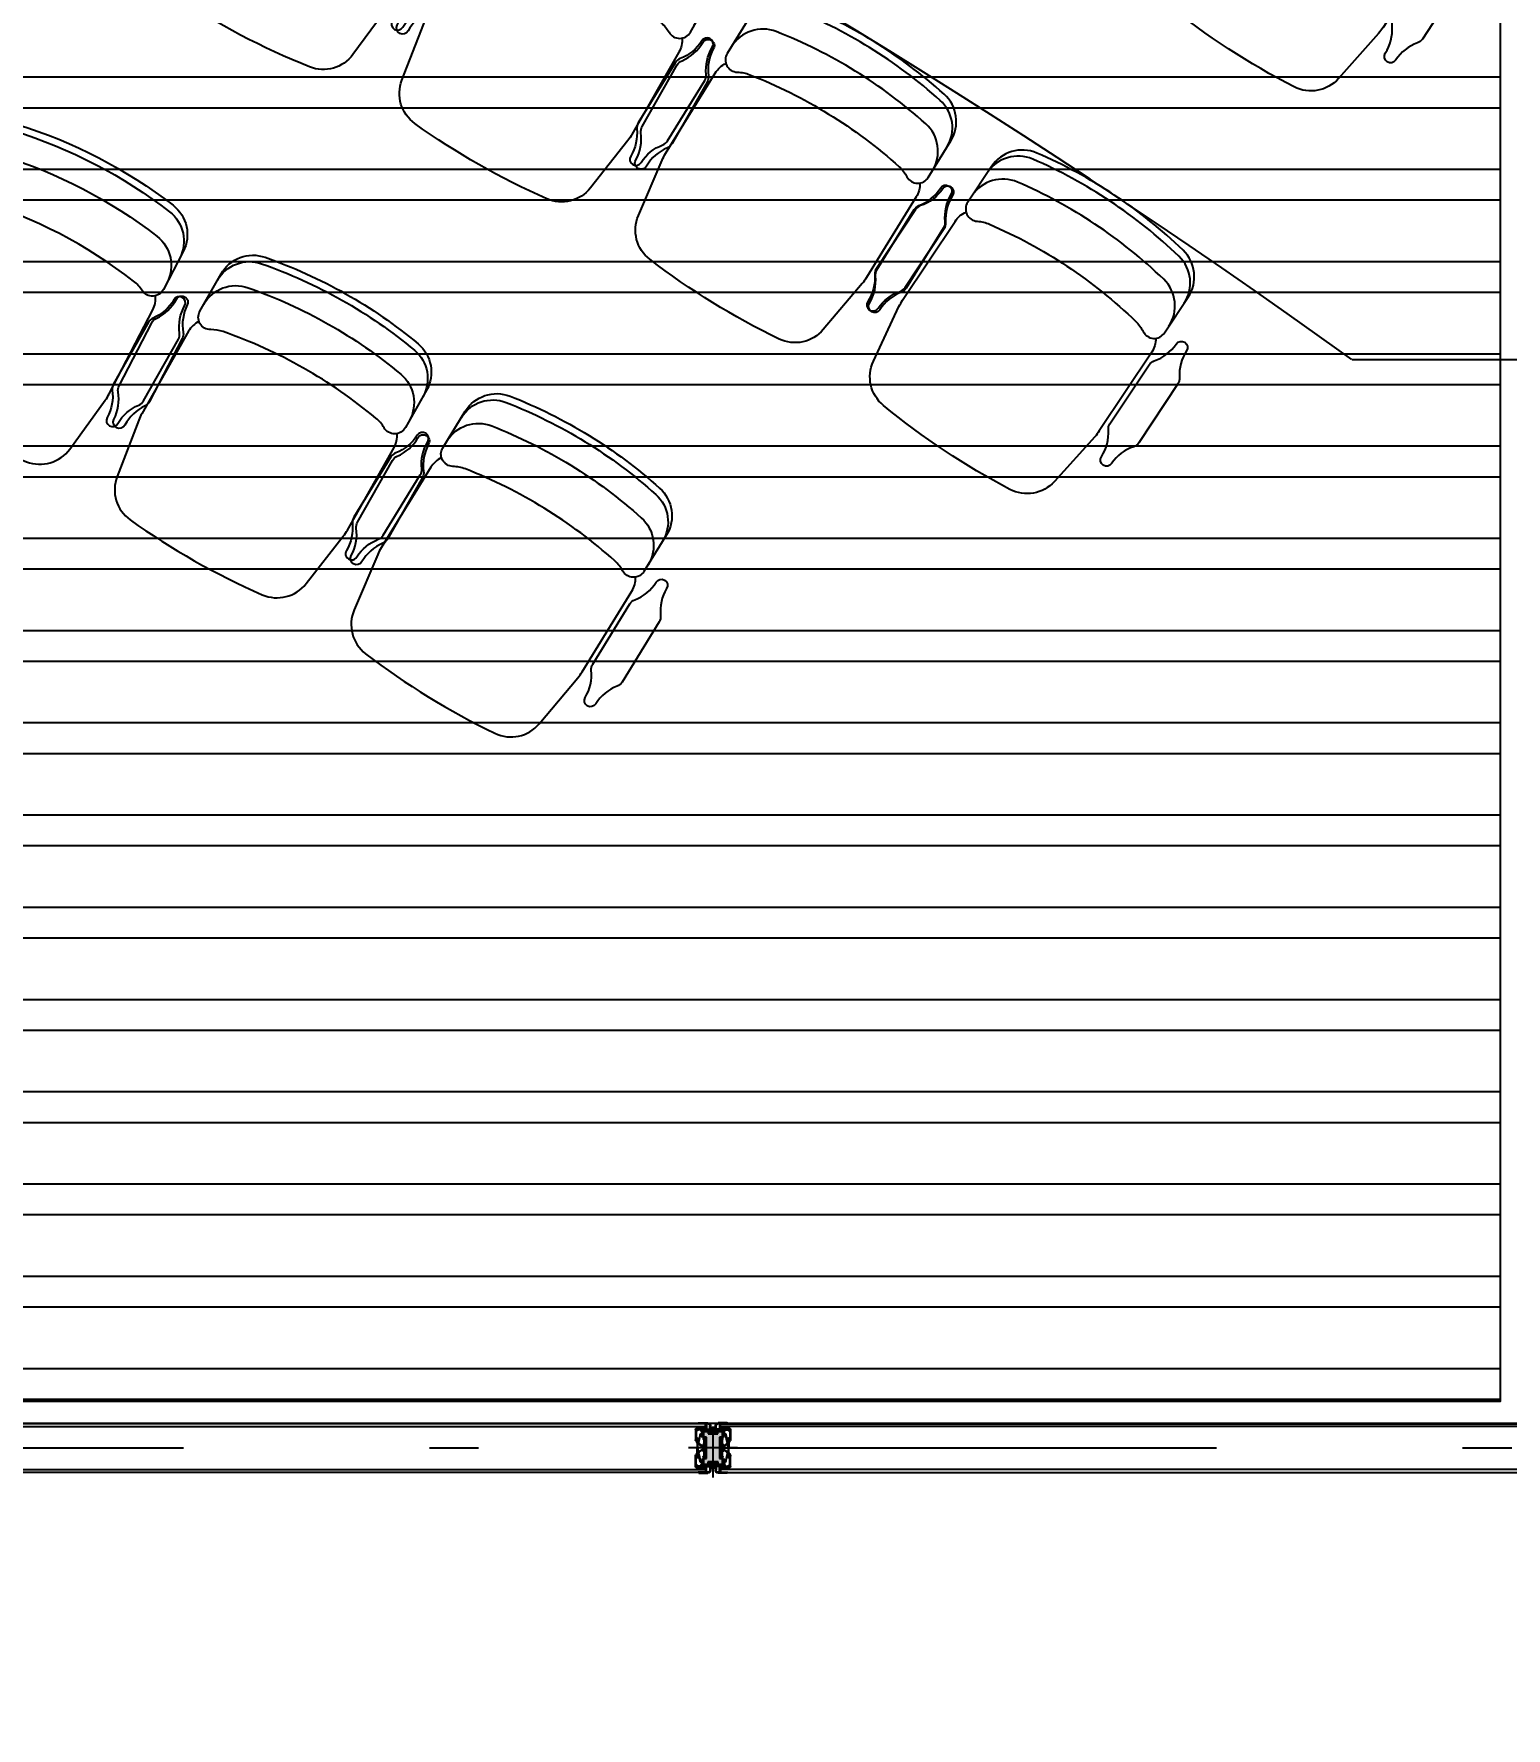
# Model space of a CAD drawing. Header units: millimetres. Extents: x 182 to 575, y -105 to 95.
# Drawn here: x 332.035 to 335.028, y 22.177 to 25.621 of the extents above; entities that cross this region are included whole.
import ezdxf
from ezdxf import colors
from ezdxf.entities.mleader import LeaderData, LeaderLine
from ezdxf.math import Vec2, Vec3

# ---------------------------------------------------------------- set-up
doc = ezdxf.new("R2010")
doc.units = ezdxf.units.MM
doc.header["$MEASUREMENT"] = 0
doc.linetypes.add('DASHDOT', pattern=[1, 0.5, -0.25, 0, -0.25])
doc.linetypes.add('XR_BL2_AND_MON-REV15$0$DASHDOT', pattern=[1, 0.5, -0.25, 0, -0.25])
for name, color, linetype in [('base', 253, 'Continuous'), ('construir', 10, 'Continuous'), ('EIXOS', 31, 'DASHDOT'), ('FORRO', 253, 'Continuous'), ('Mob', 252, 'Continuous'), ('PISO', 252, 'Continuous'), ('XR_BL2_AND_MON-REV15$0$EIXOS_PERFIL', 181, 'XR_BL2_AND_MON-REV15$0$DASHDOT'), ('XR_BL2_AND_MON-REV15$0$PERFIL_DIV', 41, 'Continuous'), ('XR_BL2_AND_MON-REV15$0$SHADE', 7, 'Continuous')]:
    doc.layers.add(name, color=color, linetype=linetype)
doc.styles.get("Standard").update_dxf_attribs({"font": 'romans.shx'})

# ---------------------------------------------------------------- blocks, each defined once
blk = doc.blocks.new('XR_BL2_AND_MON-REV15$0$A$C331768BC')
at = {"layer": 'XR_BL2_AND_MON-REV15$0$SHADE'}
blk.add_hatch(color=254, dxfattribs=at).paths.add_polyline_path([(72.8, 22), (72.8, 17), (84.5, 17), (84.5, 25.5), (79.5, 25.5), (79.5, 45.5), (84.5, 45.5), (84.5, 54), (72.8, 54), (72.8, 49), (29.3, 49), (29.3, 54), (17.5, 54), (17.5, 45.8), (22.5, 45.8), (22.5, 25.2), (17.5, 25.2), (17.5, 17), (29.3, 17), (29.3, 22), (51, 22)])
at = {"layer": 'XR_BL2_AND_MON-REV15$0$EIXOS_PERFIL'}
for p, q in [((51, 85.6, -59), (51, -18.7, -59)), ((-9.1, 35.5, -59), (110.4, 35.5, -59))]:
    blk.add_line(p, q, dxfattribs=at)
at = {"layer": 'XR_BL2_AND_MON-REV15$0$PERFIL_DIV'}
for p, q in [((14, 71, -59), (34.3, 71, -59)), ((14.5, 69.9, -59), (14.2, 69.8, -59)), ((14.5, 67.3, -59), (14.5, 69.9, -59)), ((16, 69.8, -59), (30.7, 69.8, -59)), ((16, 67.3, -59), (16, 69.8, -59)), ((33.7, 69.6, -59), (33.7, 69.9, -59)), ((34.5, 69.6, -59), (34.5, 69.9, -59)), ((39.6, 68.7, -59), (36.9, 70.3, -59)), ((62.4, 68.7, -59), (65.1, 70.3, -59)), ((67.5, 69.6, -59), (67.5, 69.9, -59)), ((88, 71, -59), (67.7, 71, -59)), ((68.3, 69.6, -59), (68.3, 69.9, -59)), ((86, 69.8, -59), (71.3, 69.8, -59)), ((86, 67.3, -59), (86, 69.8, -59)), ((87.5, 67.3, -59), (87.5, 69.9, -59)), ((87.5, 69.9, -59), (87.8, 69.8, -59)), ((0, 64.5, -59), (0, 46.3, -59)), ((1.5, 65.5, -59), (1, 65.5, -59)), ((1.5, 50.5, -59), (1.5, 65.5, -59)), ((8.8, 50.5, -59), (1.5, 50.5, -59)), ((1.5, 49, -59), (11, 49, -59)), ((1.5, 46.4, -59), (1.5, 49, -59)), ((13, 42, -59), (6.5, 42, -59)), ((16, 40.5, -59), (6.5, 40.5, -59)), ((8.8, 65.3, -59), (8.8, 50.5, -59)), ((9, 33.5, -59), (9, 37.5, -59)), ((10, 63.5, -59), (10, 65.3, -59)), ((10, 50.5, -59), (10, 56.9, -59)), ((14.5, 50.5, -59), (10, 50.5, -59)), ((10, 37.5, -59), (10, 33.5, -59)), ((11, 49, -59), (11, 49, -59)), ((11, 49, -59), (13, 49, -59)), ((12, 40.5, -59), (16, 40.5, -59)), ((15.2, 39.5, -59), (12, 39.5, -59)), ((14.2, 68.8, -59), (12.6, 68.8, -59)), ((12.6, 68.8, -59), (12.6, 50.6, -59)), ((12.6, 50.6, -59), (14.2, 50.6, -59)), ((13, 49, -59), (13, 42, -59)), ((14.2, 57.6, -59), (14.2, 68.8, -59)), ((20.7, 57.6, -59), (14.2, 57.6, -59)), ((14.2, 55.5, -59), (29.8, 55.5, -59)), ((14.2, 50.6, -59), (14.2, 55.5, -59)), ((14.5, 67.3, -59), (16, 67.3, -59)), ((16, 55.5, -59), (14.5, 55.5, -59)), ((14.5, 55.5, -59), (14.5, 50.5, -59)), ((14.5, 42, -59), (14.5, 49, -59)), ((14.5, 49, -59), (16, 49, -59)), ((16, 42, -59), (14.5, 42, -59)), ((15.3, 59.6, -59), (15.5, 60, -59)), ((18.4, 58, -59), (15.3, 59.6, -59)), ((15.5, 60, -59), (18.6, 58.4, -59)), ((16, 49, -59), (16, 55.5, -59)), ((16, 40.5, -59), (16, 42, -59)), ((16, 40.5, -59), (16, 39.7, -59)), ((17.3, 39.2, -59), (17.9, 39.2, -59)), ((24, 59.4, -59), (20.7, 57.6, -59)), ((21.2, 59.1, -59), (22.3, 60.7, -59)), ((22.7, 60.5, -59), (21.6, 58.8, -59)), ((23.5, 61.6, -59), (39, 64.9, -59)), ((39.1, 64.4, -59), (23.6, 61.1, -59)), ((29.8, 56.9, -59), (24, 59.4, -59)), ((29.8, 55.5, -59), (29.8, 56.9, -59)), ((71.3, 54, -59), (30.8, 54, -59)), ((32.6, 65.9, -59), (31.3, 65.9, -59)), ((32, 68.2, -59), (32.3, 68.2, -59)), ((32, 67.4, -59), (32.3, 67.4, -59)), ((37, 65.9, -59), (35.6, 65.9, -59)), ((35.9, 68.2, -59), (36.2, 68.2, -59)), ((35.9, 67.4, -59), (36.2, 67.4, -59)), ((39.8, 67.1, -59), (38.3, 68.1, -59)), ((42.1, 68, -59), (51, 68, -59)), ((49.5, 66.5, -59), (42.2, 66.5, -59)), ((59, 55.6, -59), (43, 55.6, -59)), ((43, 55.6, -59), (43, 54, -59)), ((43, 54, -59), (59, 54, -59)), ((48.2, 55.6, -59), (43.4, 63.1, -59)), ((43.8, 63.4, -59), (48.8, 55.6, -59)), ((49.5, 65.5, -59), (49.5, 66.5, -59)), ((49.5, 65.5, -59), (51, 65.5, -59)), ((51, 65.5, -59), (51, 68, -59)), ((59.9, 68, -59), (51, 68, -59)), ((51, 65.5, -59), (51, 68, -59)), ((51, 65.5, -59), (51, 68, -59)), ((51, 65.5, -59), (51, 68, -59)), ((52.5, 65.5, -59), (51, 65.5, -59)), ((52.5, 65.5, -59), (52.5, 66.5, -59)), ((52.5, 66.5, -59), (59.8, 66.5, -59)), ((58.2, 63.4, -59), (53.2, 55.6, -59)), ((53.8, 55.6, -59), (58.6, 63.1, -59)), ((59, 54, -59), (59, 55.6, -59)), ((62.2, 67.1, -59), (63.7, 68.1, -59)), ((62.9, 64.4, -59), (78.4, 61.1, -59)), ((78.5, 61.6, -59), (63, 64.9, -59)), ((65, 65.9, -59), (66.4, 65.9, -59)), ((66.1, 68.2, -59), (65.8, 68.2, -59)), ((66.1, 67.4, -59), (65.8, 67.4, -59)), ((71.3, 54, -59), (68.5, 54, -59)), ((69.4, 65.9, -59), (70.7, 65.9, -59)), ((70, 68.2, -59), (69.7, 68.2, -59)), ((70, 67.4, -59), (69.7, 67.4, -59)), ((72.2, 56.9, -59), (78, 59.4, -59)), ((72.2, 55.5, -59), (72.2, 56.9, -59)), ((87.8, 55.5, -59), (72.2, 55.5, -59)), ((78, 59.4, -59), (81.3, 57.6, -59)), ((79.3, 60.5, -59), (80.4, 58.8, -59)), ((80.8, 59.1, -59), (79.7, 60.7, -59)), ((81.3, 57.6, -59), (87.8, 57.6, -59)), ((86.5, 60, -59), (83.4, 58.4, -59)), ((83.6, 58, -59), (86.7, 59.6, -59)), ((84.7, 39.2, -59), (84.1, 39.2, -59)), ((87.5, 67.3, -59), (86, 67.3, -59)), ((86, 49, -59), (86, 55.5, -59)), ((86, 55.5, -59), (87.5, 55.5, -59)), ((87.5, 49, -59), (86, 49, -59)), ((86, 40.5, -59), (86, 42, -59)), ((86, 42, -59), (87.5, 42, -59)), ((86, 40.5, -59), (95.5, 40.5, -59)), ((90, 40.5, -59), (86, 40.5, -59)), ((86, 40.5, -59), (86, 39.7, -59)), ((86.7, 59.6, -59), (86.5, 60, -59)), ((86.8, 39.5, -59), (90, 39.5, -59)), ((87.5, 55.5, -59), (87.5, 50.5, -59)), ((87.5, 50.5, -59), (92, 50.5, -59)), ((87.5, 42, -59), (87.5, 49, -59)), ((87.8, 57.6, -59), (87.8, 68.8, -59)), ((87.8, 68.8, -59), (89.4, 68.8, -59)), ((87.8, 50.6, -59), (87.8, 55.5, -59)), ((89.4, 50.6, -59), (87.8, 50.6, -59)), ((89, 49, -59), (89, 42, -59)), ((91, 49, -59), (89, 49, -59)), ((89, 42, -59), (95.5, 42, -59)), ((89.4, 68.8, -59), (89.4, 50.6, -59)), ((100.5, 49, -59), (91, 49, -59)), ((91, 49, -59), (91, 49, -59)), ((92, 63.5, -59), (92, 65.3, -59)), ((92, 50.5, -59), (92, 56.9, -59)), ((92, 37.5, -59), (92, 33.5, -59)), ((93, 33.5, -59), (93, 37.5, -59)), ((93.2, 65.3, -59), (93.2, 50.5, -59)), ((93.2, 50.5, -59), (100.5, 50.5, -59)), ((100.5, 65.5, -59), (101, 65.5, -59)), ((100.5, 50.5, -59), (100.5, 65.5, -59)), ((100.5, 53.6, -59), (100.5, 56.2, -59)), ((102, 64.5, -59), (102, 46.3, -59)), ((1.5, 5.5, -59), (1, 5.5, -59)), ((12, 31.5, -59), (15.2, 31.5, -59)), ((16, 30.5, -59), (12, 30.5, -59)), ((18.4, 13, -59), (15.3, 11.4, -59)), ((15.3, 11.4, -59), (15.5, 11, -59)), ((15.5, 11, -59), (18.6, 12.6, -59)), ((16, 31.2, -59), (16, 30.5, -59)), ((16, 30.5, -59), (16, 29, -59)), ((17.9, 31.7, -59), (17.3, 31.7, -59)), ((21.2, 11.9, -59), (22.3, 10.3, -59)), ((22.7, 10.5, -59), (21.6, 12.2, -59)), ((23.5, 9.4, -59), (39, 6.1, -59)), ((39.1, 6.6, -59), (23.6, 9.9, -59)), ((43, 15.4, -59), (43, 17, -59)), ((43, 17, -59), (59, 17, -59)), ((59, 15.4, -59), (43, 15.4, -59)), ((48.2, 15.4, -59), (43.4, 7.9, -59)), ((43.8, 7.6, -59), (48.8, 15.4, -59)), ((51, 5.5, -59), (51, 3, -59)), ((51, 5.5, -59), (51, 3, -59)), ((51, 5.5, -59), (51, 3, -59)), ((51, 5.5, -59), (51, 3, -59)), ((58.2, 7.6, -59), (53.2, 15.4, -59)), ((53.8, 15.4, -59), (58.6, 7.9, -59)), ((59, 17, -59), (59, 15.4, -59)), ((62.9, 6.6, -59), (78.4, 9.9, -59)), ((78.5, 9.4, -59), (63, 6.1, -59)), ((79.3, 10.5, -59), (80.4, 12.2, -59)), ((80.8, 11.9, -59), (79.7, 10.3, -59)), ((86.5, 11, -59), (83.4, 12.6, -59)), ((84.1, 31.7, -59), (84.7, 31.7, -59)), ((84.5, 17, -59), (84.5, 25.5, -59)), ((86, 31.2, -59), (86, 30.5, -59)), ((86, 30.5, -59), (86, 29, -59)), ((86, 30.5, -59), (90, 30.5, -59)), ((86, 22, -59), (86, 15.5, -59)), ((86.7, 11.4, -59), (86.5, 11, -59)), ((90, 31.5, -59), (86.8, 31.5, -59))]:
    blk.add_line(p, q, dxfattribs=at)
at = {"layer": 'XR_BL2_AND_MON-REV15$0$PERFIL_DIV', "linetype": 'Continuous'}
for p, q in [((16, 39.7, -59), (16, 55.5, -59)), ((16, 55.5, -59), (33, 55.5, -59)), ((29.3, 54, -59), (17.5, 54, -59)), ((17.5, 54, -59), (17.5, 45.8, -59)), ((17.5, 45.8, -59), (22.5, 45.8, -59)), ((21, 44.3, -59), (17.5, 44.3, -59)), ((17.5, 44.3, -59), (17.5, 39.7, -59)), ((21, 26.7, -59), (21, 44.3, -59)), ((22.5, 45.8, -59), (22.5, 25.2, -59)), ((29.3, 49, -59), (29.3, 54, -59)), ((72.8, 49, -59), (29.3, 49, -59)), ((30.8, 54, -59), (30.8, 50.5, -59)), ((33.5, 54, -59), (30.8, 54, -59)), ((30.8, 54, -59), (30.8, 50.5, -59)), ((30.8, 50.5, -59), (71.3, 50.5, -59)), ((30.8, 50.5, -59), (71.3, 50.5, -59)), ((33.5, 55, -59), (33.5, 54, -59)), ((68.5, 54, -59), (68.5, 55, -59)), ((69, 55.5, -59), (86, 55.5, -59)), ((71.3, 50.5, -59), (71.3, 54, -59)), ((71.3, 50.5, -59), (71.3, 54, -59)), ((84.5, 54, -59), (72.8, 54, -59)), ((72.8, 54, -59), (72.8, 49, -59)), ((79.5, 25.5, -59), (79.5, 45.5, -59)), ((79.5, 45.5, -59), (84.5, 45.5, -59)), ((84.5, 44, -59), (81, 44, -59)), ((81, 44, -59), (81, 27, -59)), ((84.5, 45.5, -59), (84.5, 54, -59)), ((84.5, 39.7, -59), (84.5, 44, -59)), ((86, 55.5, -59), (86, 39.7, -59)), ((0, 6.5, -59), (0, 24.7, -59)), ((1.5, 24.6, -59), (1.5, 22, -59)), ((1.5, 22, -59), (11, 22, -59)), ((8.8, 20.5, -59), (1.5, 20.5, -59)), ((1.5, 20.5, -59), (1.5, 5.5, -59)), ((16, 30.5, -59), (6.5, 30.5, -59)), ((13, 29, -59), (6.5, 29, -59)), ((8.8, 5.7, -59), (8.8, 20.5, -59)), ((14.5, 20.5, -59), (10, 20.5, -59)), ((10, 20.5, -59), (10, 14.1, -59)), ((10, 7.5, -59), (10, 5.7, -59)), ((11, 22, -59), (11, 22, -59)), ((11, 22, -59), (13, 22, -59)), ((12.6, 2.2, -59), (12.6, 20.4, -59)), ((12.6, 20.4, -59), (14.2, 20.4, -59)), ((14.2, 2.2, -59), (12.6, 2.2, -59)), ((13, 22, -59), (13, 29, -59)), ((14.2, 20.4, -59), (14.2, 15.5, -59)), ((14.2, 15.5, -59), (29.8, 15.5, -59)), ((20.7, 13.4, -59), (14.2, 13.4, -59)), ((14.2, 13.4, -59), (14.2, 2.2, -59)), ((14.5, 1.1, -59), (14.2, 1.2, -59)), ((14.5, 29, -59), (14.5, 22, -59)), ((16, 29, -59), (14.5, 29, -59)), ((14.5, 22, -59), (16, 22, -59)), ((14.5, 15.5, -59), (14.5, 20.5, -59)), ((16, 15.5, -59), (14.5, 15.5, -59)), ((14.5, 3.7, -59), (16, 3.7, -59)), ((14.5, 3.7, -59), (14.5, 1.1, -59)), ((16, 15.5, -59), (16, 31.2, -59)), ((16, 22, -59), (16, 15.5, -59)), ((33, 15.5, -59), (16, 15.5, -59)), ((16, 3.7, -59), (16, 1.2, -59)), ((16, 1.2, -59), (30.7, 1.2, -59)), ((17.5, 31.2, -59), (17.5, 26.7, -59)), ((17.5, 26.7, -59), (21, 26.7, -59)), ((22.5, 25.2, -59), (17.5, 25.2, -59)), ((17.5, 25.2, -59), (17.5, 17, -59)), ((17.5, 17, -59), (29.3, 17, -59)), ((24, 11.6, -59), (20.7, 13.4, -59)), ((29.8, 14.1, -59), (24, 11.6, -59)), ((29.3, 22, -59), (51, 22, -59)), ((29.3, 17, -59), (29.3, 22, -59)), ((29.8, 15.5, -59), (29.8, 14.1, -59)), ((30.8, 17, -59), (30.8, 20.5, -59)), ((30.8, 20.5, -59), (71.3, 20.5, -59)), ((51, 20.5, -59), (30.8, 20.5, -59)), ((30.8, 20.5, -59), (30.8, 17, -59)), ((71.3, 17, -59), (30.8, 17, -59)), ((30.8, 17, -59), (33.5, 17, -59)), ((32.6, 5.1, -59), (31.3, 5.1, -59)), ((32, 3.6, -59), (32.3, 3.6, -59)), ((32, 2.8, -59), (32.3, 2.8, -59)), ((33.5, 17, -59), (33.5, 16, -59)), ((33.7, 1.4, -59), (33.7, 1.1, -59)), ((34.5, 1.4, -59), (34.5, 1.1, -59)), ((37, 5.1, -59), (35.6, 5.1, -59)), ((35.9, 3.6, -59), (36.2, 3.6, -59)), ((35.9, 2.8, -59), (36.2, 2.8, -59)), ((39.6, 2.3, -59), (36.9, 0.7, -59)), ((39.8, 3.9, -59), (38.3, 2.9, -59)), ((42.1, 3, -59), (51, 3, -59)), ((49.5, 4.5, -59), (42.2, 4.5, -59)), ((49.5, 5.5, -59), (51, 5.5, -59)), ((49.5, 5.5, -59), (49.5, 4.5, -59)), ((51, 22, -59), (51, 20.5, -59)), ((51, 20.5, -59), (51, 22, -59)), ((51, 22, -59), (72.8, 22, -59)), ((71.3, 20.5, -59), (51, 20.5, -59)), ((52.5, 5.5, -59), (51, 5.5, -59)), ((59.9, 3, -59), (51, 3, -59)), ((52.5, 5.5, -59), (52.5, 4.5, -59)), ((52.5, 4.5, -59), (59.8, 4.5, -59)), ((62.2, 3.9, -59), (63.7, 2.9, -59)), ((62.4, 2.3, -59), (65.1, 0.7, -59)), ((65, 5.1, -59), (66.4, 5.1, -59)), ((66.1, 3.6, -59), (65.8, 3.6, -59)), ((66.1, 2.8, -59), (65.8, 2.8, -59)), ((67.5, 1.4, -59), (67.5, 1.1, -59)), ((68.3, 1.4, -59), (68.3, 1.1, -59)), ((68.5, 16, -59), (68.5, 17, -59)), ((68.5, 17, -59), (71.3, 17, -59)), ((86, 15.5, -59), (69, 15.5, -59)), ((69.4, 5.1, -59), (70.7, 5.1, -59)), ((70, 3.6, -59), (69.7, 3.6, -59)), ((70, 2.8, -59), (69.7, 2.8, -59)), ((71.3, 20.5, -59), (71.3, 17, -59)), ((71.3, 17, -59), (71.3, 20.5, -59)), ((86, 1.2, -59), (71.3, 1.2, -59)), ((87.8, 15.5, -59), (72.2, 15.5, -59)), ((72.2, 15.5, -59), (72.2, 14.1, -59)), ((72.2, 14.1, -59), (78, 11.6, -59)), ((72.8, 22, -59), (72.8, 17, -59)), ((72.8, 17, -59), (84.5, 17, -59)), ((78, 11.6, -59), (81.3, 13.4, -59)), ((84.5, 25.5, -59), (79.5, 25.5, -59)), ((81, 27, -59), (84.5, 27, -59)), ((81.3, 13.4, -59), (87.8, 13.4, -59)), ((83.6, 13, -59), (86.7, 11.4, -59)), ((84.5, 27, -59), (84.5, 31.2, -59)), ((86, 31.2, -59), (86, 15.5, -59)), ((86, 30.5, -59), (95.5, 30.5, -59)), ((86, 29, -59), (87.5, 29, -59)), ((87.5, 22, -59), (86, 22, -59)), ((86, 15.5, -59), (87.5, 15.5, -59)), ((87.5, 3.7, -59), (86, 3.7, -59)), ((86, 3.7, -59), (86, 1.2, -59)), ((87.5, 29, -59), (87.5, 22, -59)), ((87.5, 15.5, -59), (87.5, 20.5, -59)), ((87.5, 20.5, -59), (92, 20.5, -59)), ((87.5, 3.7, -59), (87.5, 1.1, -59)), ((87.5, 1.1, -59), (87.8, 1.2, -59)), ((89.4, 20.4, -59), (87.8, 20.4, -59)), ((87.8, 20.4, -59), (87.8, 15.5, -59)), ((87.8, 13.4, -59), (87.8, 2.2, -59)), ((87.8, 2.2, -59), (89.4, 2.2, -59)), ((89, 22, -59), (89, 29, -59)), ((89, 29, -59), (95.5, 29, -59)), ((91, 22, -59), (89, 22, -59)), ((89.4, 2.2, -59), (89.4, 20.4, -59)), ((100.5, 22, -59), (91, 22, -59)), ((91, 22, -59), (91, 22, -59)), ((92, 20.5, -59), (92, 14.1, -59)), ((92, 7.5, -59), (92, 5.7, -59)), ((93.2, 5.7, -59), (93.2, 20.5, -59)), ((93.2, 20.5, -59), (100.5, 20.5, -59)), ((100.5, 24.6, -59), (100.5, 22, -59)), ((100.5, 20.5, -59), (100.5, 5.5, -59)), ((100.5, 5.5, -59), (101, 5.5, -59)), ((102, 6.5, -59), (102, 24.7, -59)), ((14, 0, -59), (34.3, 0, -59)), ((88, 0, -59), (67.7, 0, -59))]:
    blk.add_line(p, q, dxfattribs=at)
at = {"layer": 'XR_BL2_AND_MON-REV15$0$PERFIL_DIV'}
for centre, radius, start, end in [((15.4, 64.5, -59), 6.6, 101.8368, 173.416), ((15, 64.8, -59), 5.05, 99.9202, 174.746), ((34.1, 67.8, -59), 3.55, 152.9643, 208.0213), ((30.7, 69.5, -59), 0.3, 332.9643, 90), ((34.1, 67.8, -59), 1.85, 102.4869, 167.5131), ((34.1, 67.8, -59), 2.15, 79.2778, 100.7222), ((34.3, 66, -59), 5, 58.731, 90), ((34.1, 67.8, -59), 1.85, 12.4869, 77.5131), ((67.7, 66, -59), 5, 90, 121.269), ((67.9, 67.8, -59), 1.85, 102.4869, 167.5131), ((67.9, 67.8, -59), 2.15, 79.2778, 100.7222), ((67.9, 67.8, -59), 1.85, 12.4869, 77.5131), ((71.3, 69.5, -59), 0.3, 90, 207.0357), ((67.9, 67.8, -59), 3.55, 331.9787, 27.0357), ((87, 64.8, -59), 5.05, 5.254, 80.0798), ((86.6, 64.5, -59), 6.6, 6.584, 78.1632), ((1, 64.5, -59), 1, 90, 180), ((6.1, 46.5, -59), 6.07, 180.5943, 275.4313), ((6.1, 46.5, -59), 4.57, 180.5943, 275.4313), ((12, 37.5, -59), 3, 90, 180), ((3.6, 60.2, -59), 7.23, 332.7929, 27.2071), ((12, 37.5, -59), 2, 90, 180), ((16.8, 39.8, -59), 1.56, 189.429, 326.8025), ((16.8, 39.7, -59), 0.75, 180, 318.1897), ((17.9, 39, -59), 0.212, 320.0178, 87.8904), ((19.6, 60.2, -59), 2.5, 242.2723, 327.038), ((19.6, 60.2, -59), 2, 242.2723, 327.038), ((24, 59.7, -59), 2, 102.9112, 147.038), ((24, 59.7, -59), 1.5, 102.9112, 147.038), ((31.3, 66.2, -59), 0.3, 208.0213, 270), ((34.1, 67.8, -59), 2.15, 169.2778, 190.7222), ((34.1, 67.8, -59), 1.85, 192.4869, 225.2481), ((32.6, 66.2, -59), 0.3, 270, 45.2481), ((35.6, 66.2, -59), 0.3, 134.7519, 270), ((34.1, 67.8, -59), 1.85, 314.7519, 347.5131), ((34.1, 67.8, -59), 2.15, 349.2778, 10.7222), ((37, 66.2, -59), 0.3, 270, 331.9787), ((34.1, 67.8, -59), 3.55, 331.9787, 359.2788), ((38.1, 67.7, -59), 0.4, 58.731, 179.2788), ((40.1, 60, -59), 5, 42.7825, 102.9112), ((40.1, 60, -59), 4.5, 42.7825, 102.9112), ((42.1, 73, -59), 5, 238.731, 270), ((42.2, 71.1, -59), 4.68, 238.731, 270), ((61.9, 60, -59), 5, 77.0888, 137.2175), ((61.9, 60, -59), 4.5, 77.0888, 137.2175), ((59.8, 71.1, -59), 4.68, 270, 301.269), ((59.9, 73, -59), 5, 270, 301.269), ((63.9, 67.7, -59), 0.4, 0.7212, 121.269), ((67.9, 67.8, -59), 3.55, 180.7212, 208.0213), ((65, 66.2, -59), 0.3, 208.0213, 270), ((67.9, 67.8, -59), 2.15, 169.2778, 190.7222), ((67.9, 67.8, -59), 1.85, 192.4869, 225.2481), ((66.4, 66.2, -59), 0.3, 270, 45.2481), ((69.4, 66.2, -59), 0.3, 134.7519, 270), ((67.9, 67.8, -59), 1.85, 314.7519, 347.5131), ((67.9, 67.8, -59), 2.15, 349.2778, 10.7222), ((70.7, 66.2, -59), 0.3, 270, 331.9787), ((78, 59.7, -59), 1.5, 32.962, 77.0888), ((78, 59.7, -59), 2, 32.962, 77.0888), ((82.5, 60.2, -59), 2.5, 212.962, 297.7277), ((82.5, 60.2, -59), 2, 212.962, 297.7277), ((85.2, 39.8, -59), 1.56, 213.1975, 350.571), ((84.1, 39, -59), 0.212, 92.1096, 219.9822), ((85.3, 39.7, -59), 0.75, 221.8103, 0), ((90, 37.5, -59), 3, 0, 90), ((90, 37.5, -59), 2, 0, 90), ((98.4, 60.2, -59), 7.23, 152.7929, 207.2071), ((95.9, 46.5, -59), 6.07, 264.5687, 359.4057), ((95.9, 46.5, -59), 4.57, 264.5687, 359.4057), ((101, 64.5, -59), 1, 0, 90), ((12, 33.5, -59), 3, 180, 270), ((12, 33.5, -59), 2, 180, 270), ((16.8, 31.2, -59), 1.56, 33.1975, 170.571), ((16.8, 31.2, -59), 0.75, 41.8103, 180), ((17.9, 32, -59), 0.212, 272.1096, 39.9822), ((19.6, 10.8, -59), 2.5, 32.962, 117.7277), ((19.6, 10.8, -59), 2, 32.962, 117.7277), ((24, 11.3, -59), 2, 212.962, 257.0888), ((24, 11.3, -59), 1.5, 212.962, 257.0888), ((40.1, 11, -59), 5, 257.0888, 317.2175), ((40.1, 11, -59), 4.5, 257.0888, 317.2175), ((61.9, 11, -59), 5, 222.7825, 282.9112), ((61.9, 11, -59), 4.5, 222.7825, 282.9112), ((78, 11.3, -59), 1.5, 282.9112, 327.038), ((78, 11.3, -59), 2, 282.9112, 327.038), ((82.5, 10.8, -59), 2.5, 62.2723, 147.038), ((82.5, 10.8, -59), 2, 62.2723, 147.038), ((85.2, 31.2, -59), 1.56, 9.429, 146.8025), ((84.1, 32, -59), 0.212, 140.0178, 267.8904), ((85.3, 31.2, -59), 0.75, 0, 138.1897), ((90, 33.5, -59), 3, 270, 0), ((90, 33.5, -59), 2, 270, 0)]:
    blk.add_arc(centre, radius, start, end, dxfattribs=at)
at = {"layer": 'XR_BL2_AND_MON-REV15$0$PERFIL_DIV', "linetype": 'Continuous'}
for centre, radius, start, end in [((16.8, 39.7, -59), 0.75, 180, 0), ((33, 55, -59), 0.5, 0, 90), ((69, 55, -59), 0.5, 90, 180), ((85.3, 39.7, -59), 0.75, 180, 0), ((6.1, 24.5, -59), 6.07, 84.5687, 179.4057), ((1, 6.5, -59), 1, 180, 270), ((6.1, 24.5, -59), 4.57, 84.5687, 179.4057), ((15.4, 6.5, -59), 6.6, 186.584, 258.1632), ((3.6, 10.8, -59), 7.23, 332.7929, 27.2071), ((15, 6.2, -59), 5.05, 185.254, 260.0798), ((16.8, 31.2, -59), 0.75, 0, 180), ((34.1, 3.2, -59), 3.55, 151.9787, 207.0357), ((30.7, 1.5, -59), 0.3, 270, 27.0357), ((31.3, 4.8, -59), 0.3, 90, 151.9787), ((34.1, 3.2, -59), 2.15, 169.2778, 190.7222), ((34.1, 3.2, -59), 1.85, 134.7519, 167.5131), ((34.1, 3.2, -59), 1.85, 192.4869, 257.5131), ((32.6, 4.8, -59), 0.3, 314.7519, 90), ((33, 16, -59), 0.5, 270, 0), ((34.1, 3.2, -59), 2.15, 259.2778, 280.7222), ((34.3, 5, -59), 5, 270, 301.269), ((34.1, 3.2, -59), 1.85, 282.4869, 347.5131), ((35.6, 4.8, -59), 0.3, 90, 225.2481), ((34.1, 3.2, -59), 1.85, 12.4869, 45.2481), ((34.1, 3.2, -59), 2.15, 349.2778, 10.7222), ((37, 4.8, -59), 0.3, 28.0213, 90), ((34.1, 3.2, -59), 3.55, 0.7212, 28.0213), ((38.1, 3.3, -59), 0.4, 180.7212, 301.269), ((42.1, -2, -59), 5, 90, 121.269), ((42.2, -0.1, -59), 4.68, 90, 121.269), ((59.8, -0.1, -59), 4.68, 58.731, 90), ((59.9, -2, -59), 5, 58.731, 90), ((63.9, 3.3, -59), 0.4, 238.731, 359.2788), ((67.9, 3.2, -59), 3.55, 151.9787, 179.2788), ((65, 4.8, -59), 0.3, 90, 151.9787), ((67.7, 5, -59), 5, 238.731, 270), ((67.9, 3.2, -59), 2.15, 169.2778, 190.7222), ((67.9, 3.2, -59), 1.85, 134.7519, 167.5131), ((67.9, 3.2, -59), 1.85, 192.4869, 257.5131), ((66.4, 4.8, -59), 0.3, 314.7519, 90), ((67.9, 3.2, -59), 2.15, 259.2778, 280.7222), ((67.9, 3.2, -59), 1.85, 282.4869, 347.5131), ((69, 16, -59), 0.5, 180, 270), ((69.4, 4.8, -59), 0.3, 90, 225.2481), ((67.9, 3.2, -59), 1.85, 12.4869, 45.2481), ((67.9, 3.2, -59), 2.15, 349.2778, 10.7222), ((70.7, 4.8, -59), 0.3, 28.0213, 90), ((67.9, 3.2, -59), 3.55, 332.9643, 28.0213), ((71.3, 1.5, -59), 0.3, 152.9643, 270), ((85.3, 31.2, -59), 0.75, 0, 180), ((87, 6.2, -59), 5.05, 279.9202, 354.746), ((86.6, 6.5, -59), 6.6, 281.8368, 353.416), ((98.4, 10.8, -59), 7.23, 152.7929, 207.2071), ((95.9, 24.5, -59), 6.07, 0.5943, 95.4313), ((95.9, 24.5, -59), 4.57, 0.5943, 95.4313), ((101, 6.5, -59), 1, 270, 0)]:
    blk.add_arc(centre, radius, start, end, dxfattribs=at)
at = {"layer": 'XR_BL2_AND_MON-REV15$0$PERFIL_DIV'}
blk.add_point((51, 35.5, -59), dxfattribs=at)
blk = doc.blocks.new('XR_BL2_AND_MON-REV15$0$P2000501')
for points in [[(0.2315, -0.362, 0.149389), (0.24, -0.3341), (0.24, -0.1416, 0.03724), (0.2389, -0.1267), (0.2207, -0.0055, 0.342214), (0.1543, 0.058, 0.051556), (-0.1543, 0.058, 0.342214), (-0.2207, -0.0055), (-0.2389, -0.1267, 0.03724), (-0.24, -0.1416), (-0.24, -0.3341, 0.149389), (-0.2315, -0.362)], [(0.24, -0.397, -0.36261), (0.1784, -0.4708, -0.08991), (-0.1784, -0.4708, -0.36261), (-0.24, -0.397)], [(0.24, -0.453, -0.36261), (0.1784, -0.5268, -0.08991), (-0.1784, -0.5268, -0.36261), (-0.24, -0.453)]]:
    blk.add_lwpolyline(points, format="xyb")
for points in [[(-0.2541, -0.1536, -0.164851), (-0.25, -0.1658), (-0.25, -0.3099, -0.164851), (-0.2541, -0.322, 0.162089), (-0.2725, -0.3753, -1), (-0.2975, -0.3753, 0.162089), (-0.3159, -0.322, -0.164851), (-0.32, -0.3099), (-0.32, -0.1658, -0.164851), (-0.3159, -0.1536, 0.162089), (-0.2975, -0.1003, -1), (-0.2725, -0.1003, 0.162089)], [(0.25, -0.1658), (0.25, -0.3099, 0.164851), (0.2541, -0.322, -0.162089), (0.2725, -0.3753, 1), (0.2975, -0.3753, -0.162089), (0.3159, -0.322, 0.164851), (0.32, -0.3099), (0.32, -0.1658, 0.164851), (0.3159, -0.1536, -0.162089), (0.2975, -0.1003, 1), (0.2725, -0.1003, -0.162089), (0.2541, -0.1536, 0.164851)], [(-0.1784, -0.3681, 0.08991), (0.1784, -0.3681, 0.086278), (0.2025, -0.3592, -0.57735), (0.24, -0.3809), (0.24, -0.468, -0.36261), (0.1784, -0.5418, -0.08991), (-0.1784, -0.5418, -0.36261), (-0.24, -0.468), (-0.24, -0.3809, -0.57735), (-0.2025, -0.3592, 0.086278)]]:
    blk.add_lwpolyline(points, format="xyb", close=True)

msp = doc.modelspace()

# ---------------------------------------------------------------- hatches: boundary and pattern name
at = {"layer": 'FORRO'}
h = msp.add_hatch(dxfattribs=at)
h.set_pattern_fill('ANSI32', color=256, scale=0.5, angle=135)
h.set_pattern_definition([(180, (318.36656, 30.90821), (-1e-17, -0.1875), []), (180, (318.30406, 30.97071), (-1e-17, -0.1875), [])])
h.paths.add_polyline_path([(331.7151, 30.9082), (335.0166, 30.9082), (335.0166, 22.8416), (331.7151, 22.8416)])

# ---------------------------------------------------------------- linework, layer by layer
at = {"layer": 'base', "elevation": -2360.3554}
for points in [[(333.4007, 22.7899), (333.4007, 22.7959), (331.7806, 22.7959), (331.7806, 22.7899)], [(333.4307, 22.7899), (333.4307, 22.7959), (335.0875, 22.7959), (335.0875, 22.7899)], [(333.4007, 22.7029), (333.4007, 22.6969), (331.7806, 22.6969), (331.7806, 22.7029)], [(333.4307, 22.7029), (333.4307, 22.6969), (335.0875, 22.6969), (335.0875, 22.7029)]]:
    msp.add_lwpolyline(points, close=True, dxfattribs=at)
at = {"layer": 'construir', "elevation": 195.166}
msp.add_lwpolyline([(328.1658, 22.7965), (330.874, 22.7965), (330.9145, 22.7946), (331.2915, 23.1702), (331.6674, 22.7943), (331.7076, 22.7966), (337.1666, 22.7966), (337.4458, 23.0759), (337.4458, 27.3566), (337.4458, 27.3566), (339.3689, 27.3566), (339.3689, 31.2766), (337.8951, 31.2766), (337.5415, 30.923), (337.1166, 31.3466), (337.4708, 31.7009), (337.4708, 33.5216), (328.1575, 33.5216)], dxfattribs=at)
at = {"layer": 'EIXOS', "linetype": 'DASHDOT', "ltscale": 2}
msp.add_line((301.9392, 22.7466), (348.455, 22.7466), dxfattribs=at)
at = {"layer": 'FORRO'}
msp.add_lwpolyline([(335.0166, 30.9082), (331.7151, 30.9082), (331.7151, 22.8416), (335.0166, 22.8416)], close=True, dxfattribs=at)
at = {"layer": 'PISO'}
msp.add_line((334.7145, 24.959, 195.166), (337.4458, 24.959, 195.166), dxfattribs=at)
msp.add_line((334.7145, 24.959, 195.166), (337.4458, 24.959, 195.166), dxfattribs=at)
msp.add_arc((325.2254, 11.7451, 195.166), 16.2681, 54.31751, 90.47414, dxfattribs=at)
msp.add_arc((325.2254, 11.7451, 195.166), 16.2681, 54.31751, 90.47414, dxfattribs=at)

# ---------------------------------------------------------------- block references
at = {"layer": 'base', "xscale": -0.001000000000033197, "yscale": 0.001000000000033197, "zscale": 0.001000000000004775, "rotation": 270}
msp.add_blockref('XR_BL2_AND_MON-REV15$0$A$C331768BC', (333.3802, 22.6956, 97.642), dxfattribs=at)
at = {"layer": 'Mob', "xscale": -1}
for p, rotation in [((332.4861, 25.6769, 251.1069), 152.2310998468901), ((334.4991, 25.6459, 251.1069), 146.9581661832469), ((332.9724, 25.4125, 251.1069), 150.286967613539), ((333.4491, 25.131, 251.1069), 148.3428353801902), ((333.9226, 24.8287, 251.1069), 146.3987031468369)]:
    msp.add_blockref('XR_BL2_AND_MON-REV15$0$P2000501', p, dxfattribs=dict(at, rotation=rotation))
at = {"layer": 'Mob'}
for p, rotation in [((331.9101, 24.8739), 152.5460520705664), ((332.3939, 24.6074), 150.4745865972643), ((332.8714, 24.3295), 148.4031211239674)]:
    msp.add_blockref('XR_BL2_AND_MON-REV15$0$P2000501', p, dxfattribs=dict(at, rotation=rotation))

# ---------------------------------------------------------------- leaders
at = {"layer": 'construir'}
ml = msp.add_multileader_mtext('Standard', dxfattribs=at)
ml.set_content('PISO DO PALCO NO NIVEL DO PAVIMENTO\\PSEM ELEVAÇÃO', color=256)
ml.set_leader_properties()
ml.build(insert=Vec2(0, 0))
ml.multileader.update_dxf_attribs({"text_right_attachment_type": 6, "dogleg_length": 0.36, "arrow_head_size": 0.18})
ctx = ml.context
ctx.base_point, ctx.char_height, ctx.arrow_head_size, ctx.landing_gap_size, ctx.plane_origin = Vec3(329.1348, 21.2543), 0.18, 0.18, 0.09, Vec3(327.6663, 22.3628)
ctx.right_attachment = 6
notes = []
notes.append((ctx, [(0, (1, 1, 0), (328.7748, 21.2543), (1, 0), 0.36, [(0, [(326.75, 23.2682)], 0, [])])]))
ctx.mtext.insert, ctx.mtext.flow_direction = Vec3(329.2248, 21.3743), 5
at = {"layer": 'Mob', "color": 2}
ml = msp.add_multileader_mtext('Standard', dxfattribs=at)
ml.set_content('TELA LED 150" - 1.2mm', color=2)
ml.set_leader_properties()
ml.build(insert=Vec2(0, 0))
ml.multileader.update_dxf_attribs({"text_right_attachment_type": 6, "dogleg_length": 0.36, "arrow_head_size": 0.18})
ctx = ml.context
ctx.base_point, ctx.char_height, ctx.arrow_head_size, ctx.landing_gap_size, ctx.plane_origin = Vec3(330.077, 21.7754), 0.18, 0.18, 0.09, Vec3(328.6085, 22.8839)
ctx.right_attachment = 6
notes.append((ctx, [(0, (1, 1, 0), (329.717, 21.7754), (1, 0), 0.36, [(0, [(328.6085, 22.8839)], 0, [])])]))
ctx.mtext.insert, ctx.mtext.flow_direction = Vec3(330.167, 21.8654), 5
for ctx, leaders in notes:
    for number, flags, end, landing, length, lines in leaders:
        leader = LeaderData()
        leader.index, (leader.has_last_leader_line, leader.has_dogleg_vector, leader.attachment_direction) = number, flags
        leader.last_leader_point, leader.dogleg_vector, leader.dogleg_length = Vec3(end), Vec3(landing), length
        for number, points, colour, breaks in lines:
            line = LeaderLine()
            line.index, line.vertices, line.color, line.breaks = number, Vec3.list(points), colors.encode_raw_color(colour), breaks
            leader.lines.append(line)
        ctx.leaders.append(leader)

doc.saveas('drawing.dxf')
